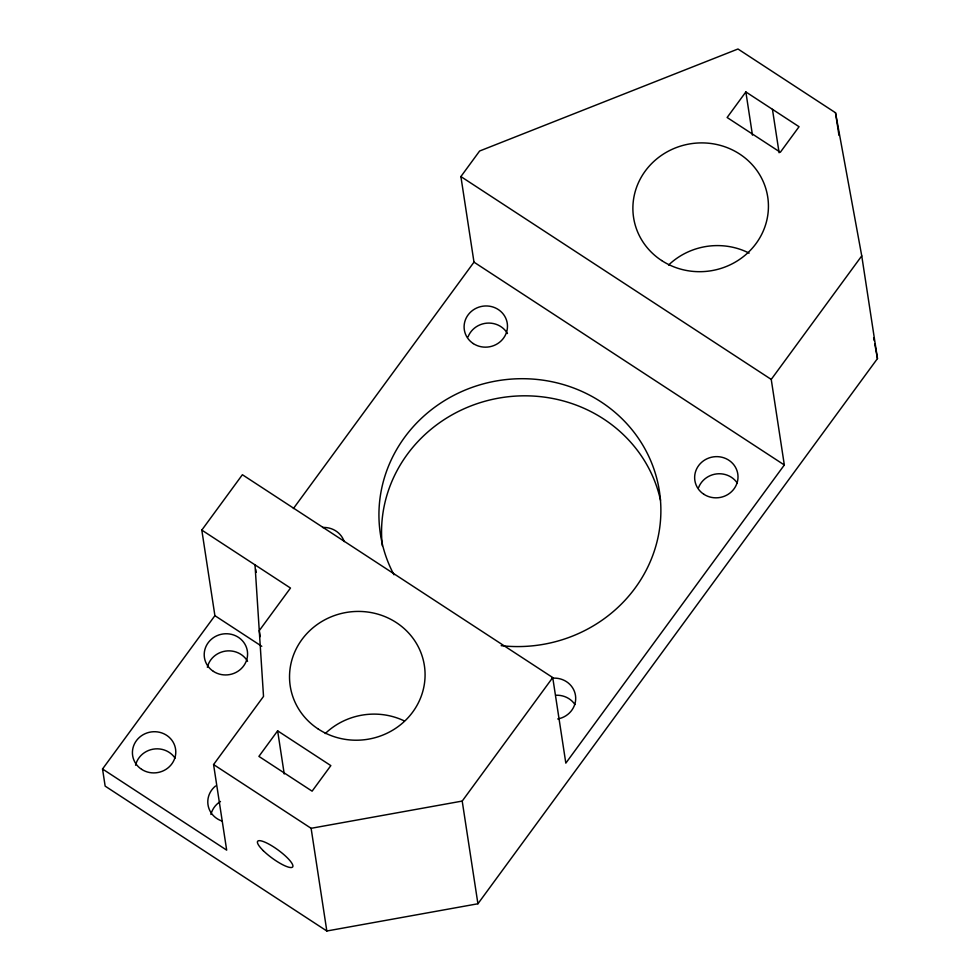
<?xml version="1.0" encoding="UTF-8"?>
<svg xmlns="http://www.w3.org/2000/svg" width="980" height="980" viewBox="0 0 980 980"><rect width="100%" height="100%" fill="white"/><g stroke="black" fill="none" stroke-linecap="round" stroke-linejoin="round"><path stroke-width="1.47" d="M861.751 255.89L877.467 358.582L477.922 903.768L326.83 931L105.154 786.119L102.533 768.994L214.902 615.661L201.807 530.094L242.391 474.724L552.732 677.56L565.827 763.138L784.331 464.986L771.236 379.407L861.751 255.89L835.511 112.749L737.977 49L479.612 151.018L460.894 176.571L473.989 262.15L293.4 508.547M102.533 768.994L226.674 850.138L213.579 764.559L263.522 696.413L255.008 564.86M277.634 730.835L258.904 756.389L312.106 791.166L330.836 765.613L277.634 730.835L284.237 773.992M745.854 91.936L727.123 117.502L780.325 152.268L799.055 126.714L745.854 91.936L752.456 135.105M213.579 764.559L311.113 828.308L462.205 801.077L552.732 677.56M460.894 176.571L771.236 379.407M473.989 262.15L784.331 464.986M201.807 530.094L290.484 588.049L259.259 630.642L260.178 636.645M214.902 615.661L261.77 646.298M873.645 337.708L874.185 340.685M874.736 343.674L877.467 358.582M835.511 112.749L838.978 135.399M772.448 109.331L779.1 152.758M462.205 801.077L477.922 903.768M311.113 828.308L326.83 931M255.707 569.368L256.16 572.369M322.591 527.473A21.719 20.58 -8.7 0 1 344.176 541.585M393.972 574.758A141.132 133.77 -8.7 0 1 482.785 384.013A141.132 133.77 -8.7 0 1 660.569 501.576A141.132 133.77 -8.7 0 1 501.184 645.661M698.593 487.562A21.719 20.58 -8.7 0 1 716.649 473.904A21.719 20.58 -8.7 0 1 737.279 483.054M555.746 695.261A21.719 20.58 -8.7 0 1 574.954 704.534M551.703 678.27A21.719 20.58 -8.7 0 1 575.493 695.53A21.719 20.58 -8.7 0 1 557.73 718.965M382.31 545.787A141.132 133.77 -8.7 0 1 500.78 397.77A141.132 133.77 -8.7 0 1 660.52 500.278M135.559 765.233A21.719 20.58 -8.7 0 1 153.015 749.186A21.719 20.58 -8.7 0 1 175.053 758.128M207.356 667.27A21.719 20.58 -8.7 0 1 225.51 651.1A21.719 20.58 -8.7 0 1 247.56 661.316M222.007 821.032A21.719 20.58 -8.7 0 1 215.576 785.972M468.048 336.887A21.719 20.58 -8.7 0 1 486.815 323.155A21.719 20.58 -8.7 0 1 507.456 333.519M210.933 814.503A21.719 20.58 -8.7 0 1 220.488 801.456M668.581 265.053A67.853 64.312 -8.7 0 1 749.124 253.122M325.225 733.579A67.853 64.312 -8.7 0 1 404.458 720.986M703.848 494.275A21.719 20.58 -8.7 0 0 737.928 478.755A21.719 20.58 -8.7 0 0 707.217 458.677A21.719 20.58 -8.7 0 0 703.848 494.275M141.622 769.349A21.719 20.58 -8.7 0 0 175.702 753.828A21.719 20.58 -8.7 0 0 144.991 733.751A21.719 20.58 -8.7 0 0 141.622 769.349M213.407 671.386A21.719 20.58 -8.7 0 0 247.499 655.865A21.719 20.58 -8.7 0 0 216.788 635.787A21.719 20.58 -8.7 0 0 213.407 671.386M263.363 850.75A21.719 5.035 36.2 0 0 292.555 867.067A21.719 5.035 36.2 0 0 269.561 844.491A21.719 5.035 36.2 0 0 263.363 850.75M473.303 343.6A21.719 20.58 -8.7 0 0 507.395 328.079A21.719 20.58 -8.7 0 0 476.672 308.002A21.719 20.58 -8.7 0 0 473.303 343.6M661.635 260.533A67.853 64.312 -8.7 0 0 768.161 212.035A67.853 64.312 -8.7 0 0 672.17 149.303A67.853 64.312 -8.7 0 0 661.635 260.533M318.28 729.059A67.853 64.312 -8.7 0 0 424.805 680.561A67.853 64.312 -8.7 0 0 328.815 617.829A67.853 64.312 -8.7 0 0 318.28 729.059"/></g></svg>
